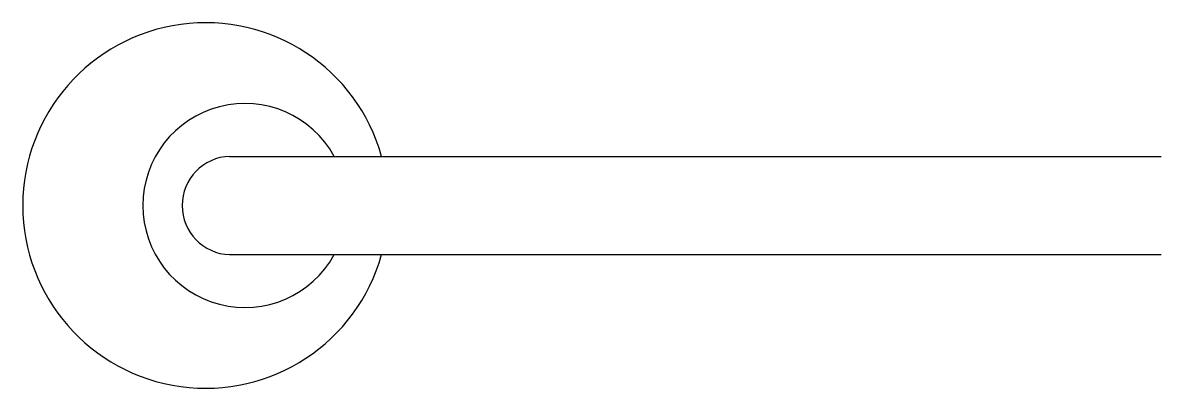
# Model space of a CAD drawing. Extents: x -0.463 to 0, y -0.054 to 0.094.
import ezdxf

# ---------------------------------------------------------------- set-up
doc = ezdxf.new("R2010")
doc.units = 0
doc.header["$MEASUREMENT"] = 0
doc.layers.add('A-PECAS', color=2, linetype='CONTINUOUS')

msp = doc.modelspace()

# ---------------------------------------------------------------- linework, layer by layer
at = {"layer": 'A-PECAS'}
for p, q in [((-0.3791994634433138, 0.04000000000000625), (0, 0.04000000000000625)), ((-0.3791994634433138, 0), (0, 0))]:
    msp.add_line(p, q, dxfattribs=at)
for centre, radius, start, end in [((-0.3889880378794714, 0.01999999999999602), 0.07439798291625266, 15.59432928171228, 344.4056707182983), ((-0.3729735529968536, 0.01999999999999602), 0.04153112883702192, 28.78776210813606, 331.2122378918812), ((-0.3785022797809461, 0.01999999999998181), 0.0200121479371918, 91.99647565095638, 268.0035243489609)]:
    msp.add_arc(centre, radius, start, end, dxfattribs=at)

doc.saveas('drawing.dxf')
